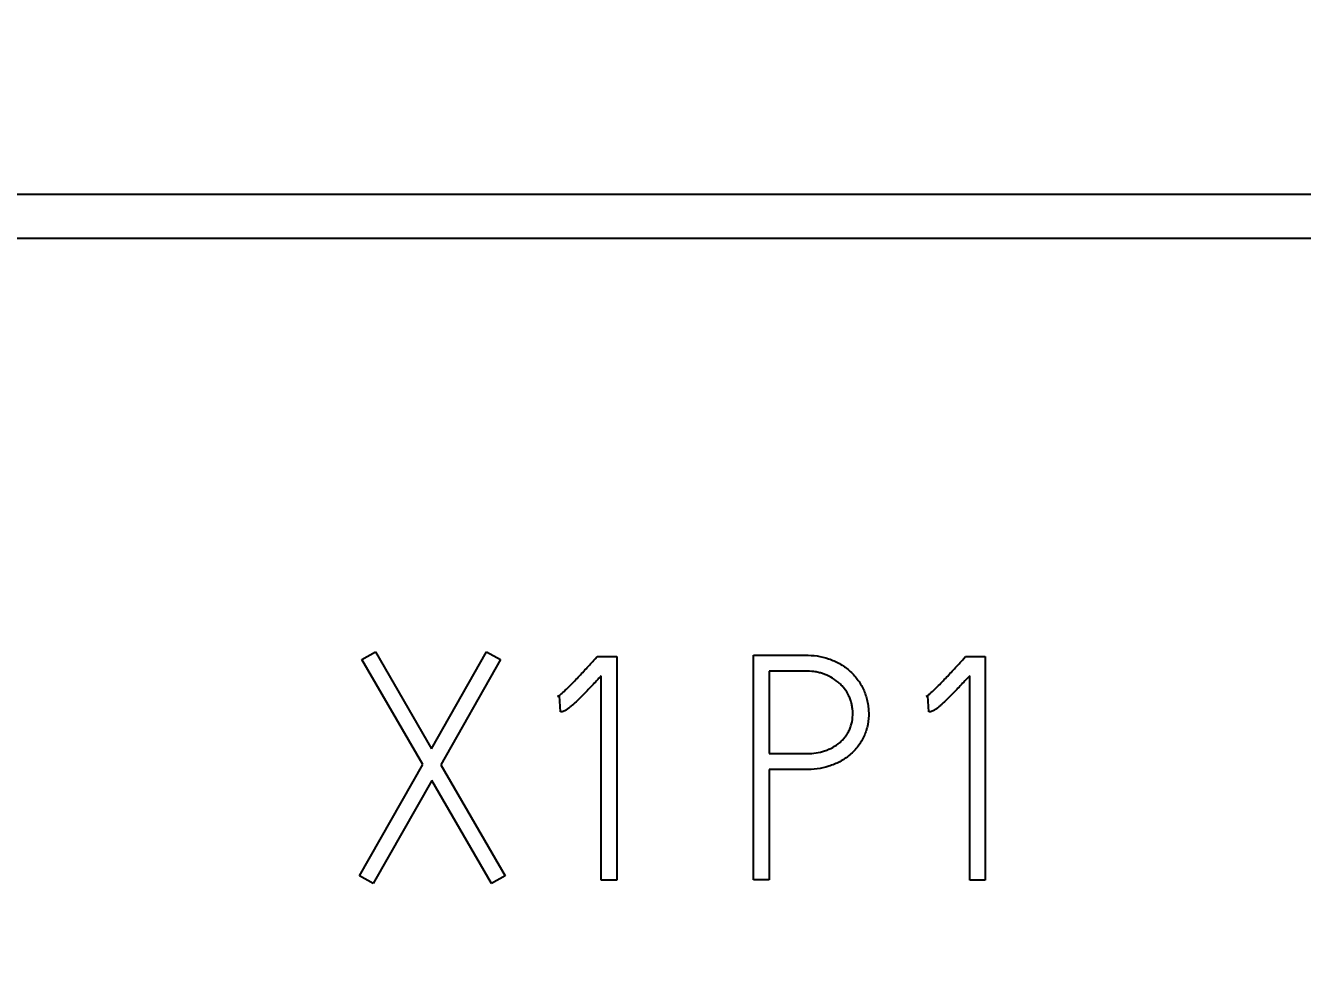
# Model space of a CAD drawing. Extents: x 0 to 420, y 0 to 297.
# Drawn here: x 139.26 to 148.92, y 163.05 to 170.23 of the extents above; entities that cross this region are included whole.
import ezdxf

# ---------------------------------------------------------------- set-up
doc = ezdxf.new("R2010")
doc.units = 0
doc.header["$LTSCALE"] = 23.1
for name, color, linetype in [('10000_FRONT', 7, 'CONTINUOUS'), ('10100_DIM_FRONT', 7, 'CONTINUOUS'), ('10500_FRONT_LABELING', 7, 'CONTINUOUS')]:
    doc.layers.add(name, color=color, linetype=linetype)
doc.styles.get("Standard").update_dxf_attribs({"font": 'txt', "width": 0.8})
doc.dimstyles.new('DIMSTYLE_1', dxfattribs={"dimtxt": 3.5, "dimasz": 3.5, "dimexe": 0.18, "dimexo": 0.0625, "dimgap": 0.09, "dimtad": 1, "dimtxsty": 'STANDARD', "dimcen": 0.09, "dimazin": 3, "dimtp": 0.05, "dimtm": 0.05, "dimtfac": 1, "dimtofl": 0, "dimtmove": 0, "dimatfit": 3, "dimtolj": 1})

# ---------------------------------------------------------------- blocks, each defined once
blk = doc.blocks.new('*D0')
at = {"layer": '10100_DIM_FRONT', "linetype": 'CONTINUOUS'}
for p, q in [((86.234459, 191.103546), (86.234459, 133.159676)), ((157.734459, 151.590953), (157.734459, 133.159676)), ((86.234459, 135.159676), (121.984459, 135.159676)), ((157.734459, 135.159676), (121.984459, 135.159676))]:
    blk.add_line(p, q, dxfattribs=at)
for points in [[(89.734459, 135.659676), (86.234459, 135.159676), (89.734459, 134.659676)], [(154.234459, 134.659676), (157.734459, 135.159676), (154.234459, 135.659676)]]:
    blk.add_solid(points, dxfattribs=at)
at = {"layer": '10100_DIM_FRONT', "linetype": 'CONTINUOUS', "width": 0.660714}
blk.add_text('71,5', height=3.5, dxfattribs=at).set_placement((118.540643, 136.034676))

msp = doc.modelspace()

# ---------------------------------------------------------------- linework, layer by layer
at = {"layer": '10000_FRONT', "color": 7, "linetype": 'CONTINUOUS'}
for p, q in [((92.9343, 168.9571), (157.7345, 168.9571)), ((92.9344, 168.6241), (157.7345, 168.6241))]:
    msp.add_line(p, q, dxfattribs=at)
at = {"layer": '10500_FRONT_LABELING', "color": 7, "linetype": 'CONTINUOUS'}
for p, q in [((141.8033, 165.4365), (141.9047, 165.4955)), ((141.9047, 165.4955), (142.3291, 164.7598)), ((142.3291, 164.7598), (142.7465, 165.4955)), ((142.7465, 165.4955), (142.8526, 165.4365)), ((142.2631, 164.6419), (141.8033, 165.4365)), ((142.8526, 165.4365), (142.3999, 164.6396)), ((143.567, 165.4413), (143.5835, 165.4601)), ((143.5835, 165.4601), (143.732, 165.4601)), ((143.732, 165.4601), (143.732, 163.7672)), ((144.7648, 163.7695), (144.7648, 165.4695)), ((144.7648, 165.4695), (145.1562, 165.4695)), ((146.3539, 165.4413), (146.3705, 165.4601)), ((146.3705, 165.4601), (146.519, 165.4601)), ((146.519, 165.4601), (146.519, 163.7672)), ((143.6141, 163.7672), (143.6141, 165.3139)), ((144.885, 165.3493), (144.885, 164.7245)), ((145.1562, 165.3493), (144.885, 165.3493)), ((146.4011, 163.7672), (146.4011, 165.3139)), ((143.2982, 165.1607), (143.284, 165.156)), ((143.3053, 165.0404), (143.2982, 165.1607)), ((146.0852, 165.1607), (146.071, 165.156)), ((146.0922, 165.0404), (146.0852, 165.1607)), ((144.885, 164.7245), (145.1562, 164.7245)), ((141.7845, 163.8002), (142.2631, 164.6419)), ((142.3999, 164.6396), (142.8879, 163.8002)), ((142.3315, 164.5217), (141.8882, 163.7413)), ((142.7842, 163.7413), (142.3315, 164.5217)), ((144.885, 164.6042), (144.885, 163.7695)), ((145.1562, 164.6042), (144.885, 164.6042)), ((141.8882, 163.7413), (141.7845, 163.8002)), ((142.8879, 163.8002), (142.7842, 163.7413)), ((143.732, 163.7672), (143.6141, 163.7672)), ((144.885, 163.7695), (144.7648, 163.7695)), ((146.519, 163.7672), (146.4011, 163.7672))]:
    msp.add_line(p, q, dxfattribs=at)
for points, knots in [([(143.284, 165.156), (143.2912, 165.1605), (143.2978, 165.1657), (143.3107, 165.1764), (143.317, 165.1818), (143.3359, 165.1984), (143.3482, 165.2098), (143.3843, 165.2448), (143.4075, 165.269), (143.4537, 165.3177), (143.4766, 165.3422), (143.5106, 165.3792), (143.5219, 165.3916), (143.5445, 165.4164), (143.5559, 165.4286), (143.567, 165.4413)], [0, 0, 0, 0, 0.0625, 0.0625, 0.125, 0.125, 0.25, 0.25, 0.5, 0.5, 0.75, 0.75, 0.875, 0.875, 1, 1, 1, 1]), ([(145.1562, 165.4695), (145.1865, 165.4695), (145.2165, 165.4676), (145.2757, 165.4591), (145.3049, 165.4523), (145.3479, 165.4377), (145.3621, 165.4321), (145.3895, 165.4197), (145.4029, 165.4129), (145.442, 165.3908), (145.4667, 165.3739), (145.5009, 165.3442), (145.512, 165.3335), (145.5325, 165.3113), (145.5421, 165.2998), (145.56, 165.2758), (145.5684, 165.2633), (145.5838, 165.2374), (145.5908, 165.2239), (145.6097, 165.1824), (145.6193, 165.1539), (145.6294, 165.1098), (145.632, 165.0949), (145.6358, 165.0647), (145.6368, 165.0497), (145.6377, 165.0046), (145.6352, 164.9746), (145.6279, 164.9374), (145.6262, 164.93), (145.6225, 164.9153), (145.6163, 164.8934), (145.6084, 164.8723), (145.5964, 164.8449), (145.5895, 164.8315), (145.5742, 164.8054), (145.5656, 164.7927), (145.5379, 164.7565), (145.517, 164.7348), (145.4822, 164.7054), (145.47, 164.6961), (145.445, 164.6789), (145.4321, 164.6711), (145.4055, 164.6567), (145.3919, 164.6503), (145.3638, 164.6386), (145.3494, 164.6335), (145.3059, 164.6201), (145.2764, 164.6139), (145.2168, 164.606), (145.1866, 164.6042), (145.1562, 164.6042)], [0, 0, 0, 0, 0.0625, 0.0625, 0.125, 0.125, 0.15625, 0.15625, 0.1875, 0.1875, 0.25, 0.25, 0.28125, 0.28125, 0.3125, 0.3125, 0.34375, 0.34375, 0.375, 0.375, 0.4375, 0.4375, 0.46875, 0.46875, 0.5, 0.5, 0.5625, 0.5625, 0.578125, 0.578125, 0.59375, 0.625, 0.625, 0.65625, 0.65625, 0.6875, 0.6875, 0.75, 0.75, 0.78125, 0.78125, 0.8125, 0.8125, 0.84375, 0.84375, 0.875, 0.875, 0.9375, 0.9375, 1, 1, 1, 1]), ([(146.071, 165.156), (146.0781, 165.1605), (146.0847, 165.1657), (146.0976, 165.1764), (146.104, 165.1818), (146.1229, 165.1984), (146.1351, 165.2098), (146.1713, 165.2448), (146.1945, 165.269), (146.2407, 165.3177), (146.2635, 165.3422), (146.2976, 165.3792), (146.3089, 165.3916), (146.3315, 165.4164), (146.3429, 165.4286), (146.3539, 165.4413)], [0, 0, 0, 0, 0.0625, 0.0625, 0.125, 0.125, 0.25, 0.25, 0.5, 0.5, 0.75, 0.75, 0.875, 0.875, 1, 1, 1, 1]), ([(143.6141, 165.3139), (143.5904, 165.2884), (143.5667, 165.263), (143.5187, 165.2125), (143.4946, 165.1874), (143.4578, 165.1504), (143.4454, 165.1382), (143.4203, 165.1141), (143.4075, 165.1022), (143.3879, 165.085), (143.3813, 165.0793), (143.3678, 165.0684), (143.3609, 165.0631), (143.3502, 165.0556), (143.3465, 165.0532), (143.339, 165.0489), (143.3351, 165.047), (143.3269, 165.044), (143.3226, 165.043), (143.314, 165.0411), (143.3097, 165.0404), (143.3053, 165.0404)], [0, 0, 0, 0, 0.25, 0.25, 0.5, 0.5, 0.625, 0.625, 0.75, 0.75, 0.8125, 0.8125, 0.875, 0.875, 0.90625, 0.90625, 0.9375, 0.9375, 0.96875, 0.96875, 1, 1, 1, 1]), ([(145.1562, 164.7245), (145.1785, 164.7245), (145.2007, 164.7256), (145.2446, 164.7306), (145.2663, 164.7345), (145.2984, 164.7435), (145.309, 164.7471), (145.33, 164.7551), (145.3402, 164.7596), (145.3702, 164.7744), (145.3893, 164.7858), (145.416, 164.8064), (145.4245, 164.8137), (145.4405, 164.8292), (145.448, 164.8374), (145.4621, 164.8547), (145.4686, 164.8638), (145.4805, 164.8829), (145.4857, 164.8927), (145.4949, 164.9129), (145.4989, 164.9233), (145.5057, 164.9445), (145.5086, 164.9554), (145.5153, 164.9882), (145.5173, 165.0103), (145.5166, 165.0438), (145.5158, 165.055), (145.5129, 165.0771), (145.5109, 165.088), (145.5058, 165.1096), (145.5027, 165.1203), (145.4954, 165.1413), (145.4911, 165.1518), (145.4769, 165.182), (145.4652, 165.2008), (145.4447, 165.2269), (145.4373, 165.2353), (145.4216, 165.2514), (145.4134, 165.259), (145.3878, 165.2803), (145.3693, 165.2926), (145.3299, 165.3142), (145.3096, 165.3231), (145.2779, 165.3335), (145.2672, 165.3365), (145.2453, 165.3414), (145.2342, 165.3434), (145.201, 165.348), (145.1786, 165.3493), (145.1562, 165.3493)], [0, 0, 0, 0, 0.0625, 0.0625, 0.125, 0.125, 0.15625, 0.15625, 0.1875, 0.1875, 0.25, 0.25, 0.28125, 0.28125, 0.3125, 0.3125, 0.34375, 0.34375, 0.375, 0.375, 0.40625, 0.40625, 0.4375, 0.4375, 0.5, 0.5, 0.53125, 0.53125, 0.5625, 0.5625, 0.59375, 0.59375, 0.625, 0.625, 0.6875, 0.6875, 0.71875, 0.71875, 0.75, 0.75, 0.8125, 0.8125, 0.875, 0.875, 0.90625, 0.90625, 0.9375, 0.9375, 1, 1, 1, 1]), ([(146.4011, 165.3139), (146.3774, 165.2884), (146.3536, 165.263), (146.3057, 165.2125), (146.2816, 165.1874), (146.2447, 165.1504), (146.2323, 165.1382), (146.2072, 165.1141), (146.1945, 165.1022), (146.1749, 165.085), (146.1683, 165.0793), (146.1548, 165.0684), (146.1479, 165.0631), (146.1371, 165.0556), (146.1335, 165.0532), (146.1259, 165.0489), (146.1221, 165.047), (146.1139, 165.044), (146.1096, 165.043), (146.101, 165.0411), (146.0967, 165.0404), (146.0922, 165.0404)], [0, 0, 0, 0, 0.25, 0.25, 0.5, 0.5, 0.625, 0.625, 0.75, 0.75, 0.8125, 0.8125, 0.875, 0.875, 0.90625, 0.90625, 0.9375, 0.9375, 0.96875, 0.96875, 1, 1, 1, 1])]:
    msp.add_open_spline(points, degree=3, knots=knots, dxfattribs=at)

# ---------------------------------------------------------------- dimensions: what is measured, and where the dimension line sits
at = {"layer": '10100_DIM_FRONT', "linetype": 'CONTINUOUS'}
dim = msp.add_linear_dim(base=(157.7345, 135.1597), p1=(86.2345, 191.1035), p2=(157.7345, 151.591), text='71,5', dimstyle='DIMSTYLE_1', dxfattribs=at)
dim.commit()
dim.dimension.update_dxf_attribs({"geometry": '*D0', "text_midpoint": (123.1656, 137.7847), "dimtype": 160})

doc.saveas('drawing.dxf')
